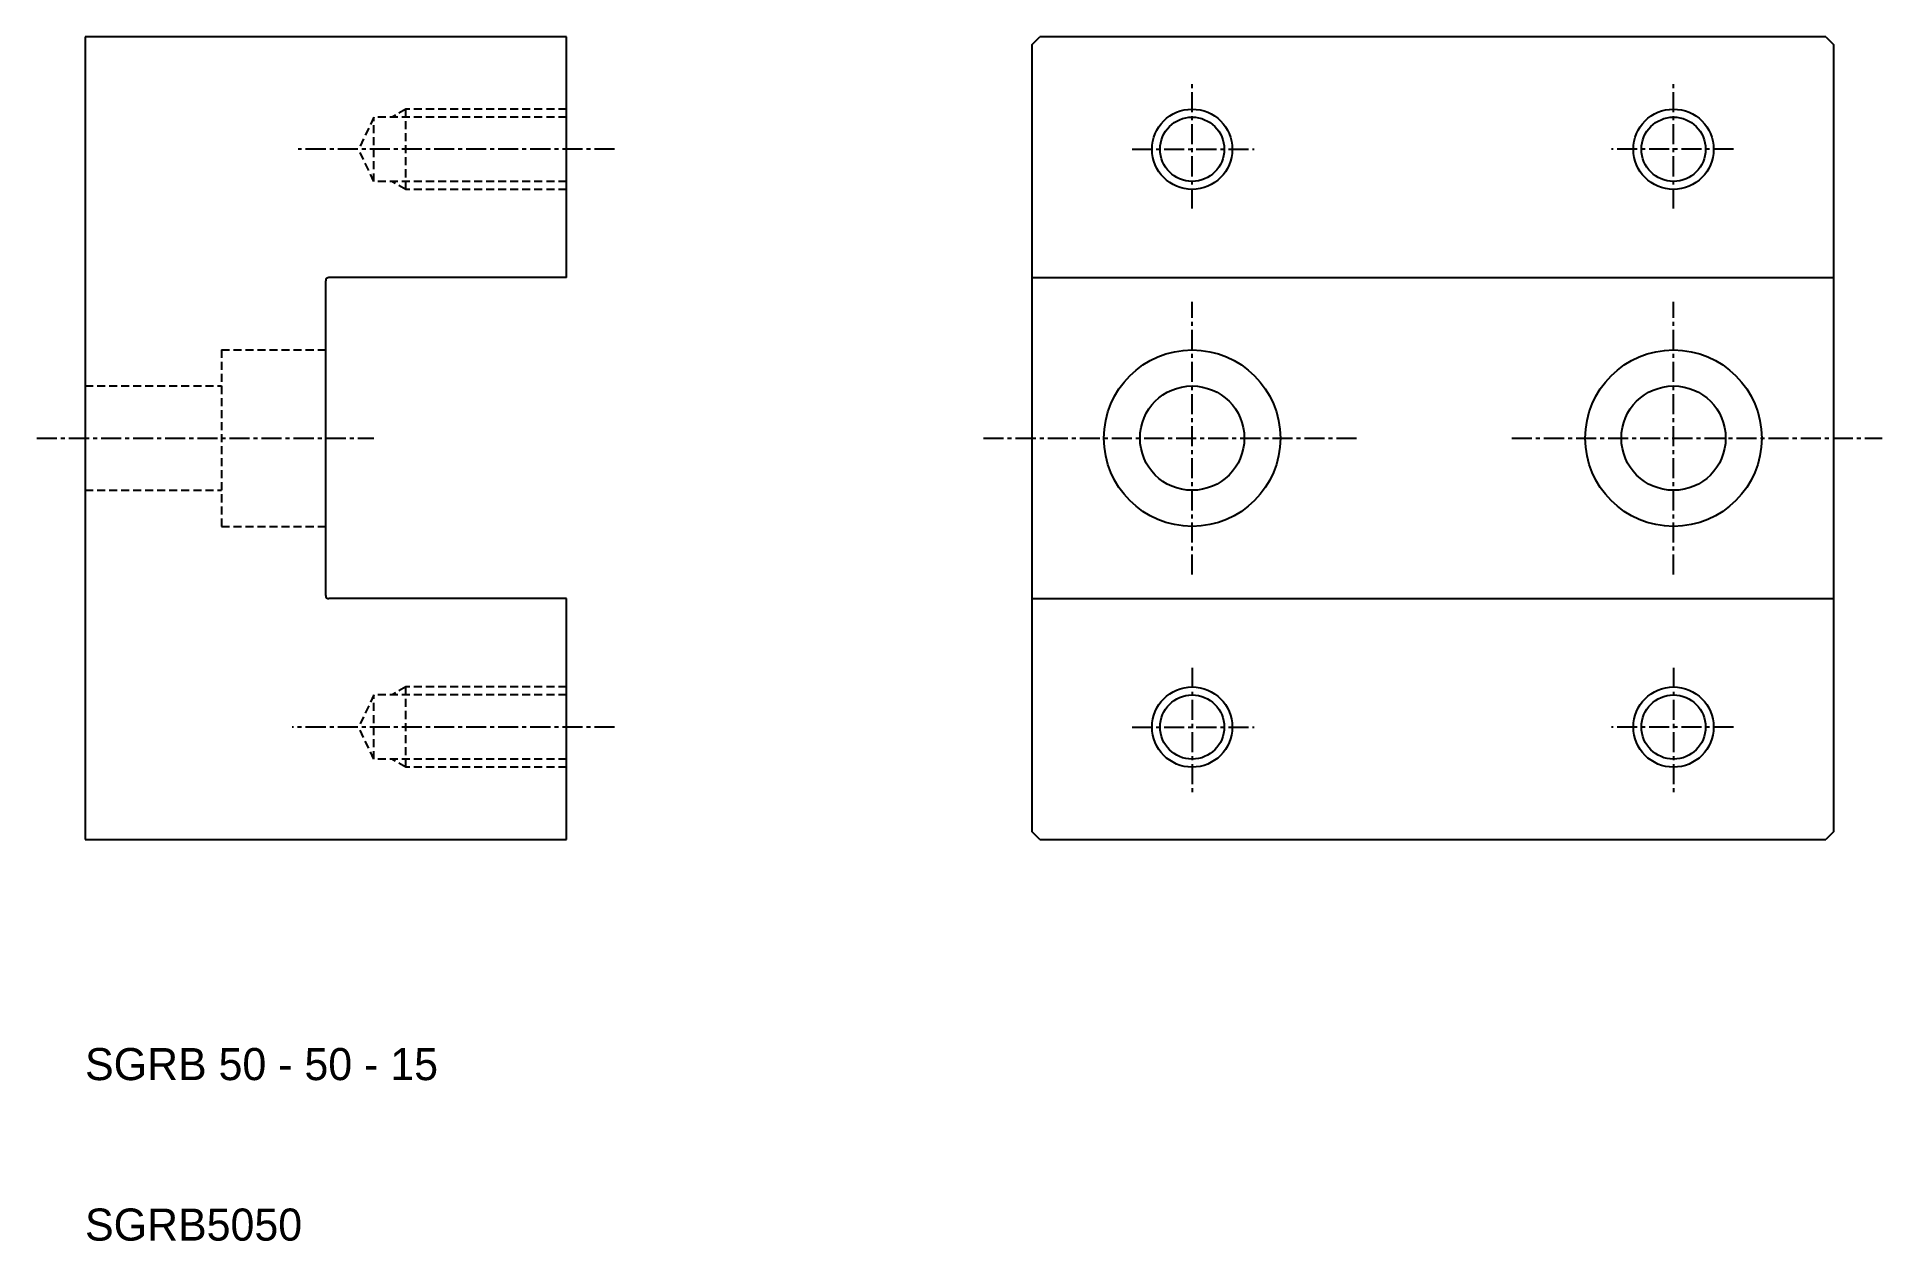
# Model space of a CAD drawing. Extents: x 7 to 122, y 10 to 85.
import ezdxf

# ---------------------------------------------------------------- set-up
doc = ezdxf.new("R2010")
doc.units = 0
doc.linetypes.add('CENTER', pattern=[2, 1.25, -0.25, 0.25, -0.25])
doc.linetypes.add('DASHED', pattern=[0.75, 0.5, -0.25])
doc.layers.get('0').update_dxf_attribs({"linetype": 'CONTINUOUS'})
doc.layers.add('CENTER', color=1, linetype='CENTER')

msp = doc.modelspace()

# ---------------------------------------------------------------- linework, layer by layer
at = {"color": 7, "linetype": 'CONTINUOUS'}
for p, q in [((10, 85), (10, 35)), ((40, 85), (10, 85)), ((40, 70), (40, 85)), ((69, 84.5), (69.5, 85)), ((69, 84.5), (69, 35.5)), ((118.5, 85), (69.5, 85)), ((118.5, 85), (119, 84.5)), ((119, 35.5), (119, 84.5)), ((25, 50.2), (25, 69.8)), ((40, 70), (25.2, 70)), ((69, 70), (119, 70)), ((40, 50), (25.2, 50)), ((40, 35), (40, 50)), ((69, 50), (119, 50)), ((10, 35), (40, 35)), ((69.5, 35), (69, 35.5)), ((69.5, 35), (118.5, 35)), ((119, 35.5), (118.5, 35))]:
    msp.add_line(p, q, dxfattribs=at)
at = {"color": 3, "linetype": 'DASHED'}
for p, q in [((30, 80.5), (29.133975, 80)), ((40, 80.5), (30, 80.5)), ((30, 75.5), (30, 80.5)), ((28, 80), (27.047619, 78)), ((40, 80), (28, 80)), ((28, 76), (28, 80)), ((28, 76), (27.047619, 78)), ((40, 76), (28, 76)), ((30, 75.5), (29.133975, 76)), ((40, 75.5), (30, 75.5)), ((18.5, 65.5), (18.5, 54.5)), ((18.5, 65.5), (25, 65.5)), ((10, 63.25), (18.5, 63.25)), ((10, 56.75), (18.5, 56.75)), ((18.5, 54.5), (25, 54.5)), ((28, 44), (27.047619, 42)), ((40, 44), (28, 44)), ((28, 40), (28, 44)), ((30, 44.5), (29.133975, 44)), ((40, 44.5), (30, 44.5)), ((30, 39.5), (30, 44.5)), ((28, 40), (27.047619, 42)), ((40, 40), (28, 40)), ((30, 39.5), (29.133975, 40)), ((40, 39.5), (30, 39.5))]:
    msp.add_line(p, q, dxfattribs=at)
at = {"color": 3}
for centre in [(79, 78), (109, 78), (79, 42), (109, 42)]:
    msp.add_circle(centre, 2.5, dxfattribs=at)
at = {"color": 7, "linetype": 'CONTINUOUS'}
for centre, radius in [((79, 78), 2), ((109, 78), 2), ((79, 60), 5.5), ((109, 60), 5.5), ((79, 60), 3.25), ((109, 60), 3.25), ((79, 42), 2), ((109, 42), 2)]:
    msp.add_circle(centre, radius, dxfattribs=at)
for centre, start, end in [((25.2, 69.8), 90, 180), ((25.2, 50.2), 180, 270)]:
    msp.add_arc(centre, 0.2, start, end, dxfattribs=at)
at = {"layer": 'CENTER', "color": 1, "linetype": 'CENTER'}
for p, q in [((79, 74.309528), (79, 82.22231)), ((109, 74.309528), (109, 82.22231)), ((43, 78), (23.292071, 78)), ((75.260306, 78), (82.867193, 78)), ((112.739694, 78), (105.132807, 78)), ((79, 51.5), (79, 68.5)), ((109, 51.5), (109, 68.5)), ((7, 60), (28, 60)), ((7, 60), (28, 60)), ((66, 60), (89.331552, 60)), ((98.926328, 60), (122, 60)), ((79, 45.690472), (79, 37.77769)), ((109, 45.690472), (109, 37.77769)), ((43, 42), (22.903114, 42)), ((75.260306, 42), (82.867193, 42)), ((112.739694, 42), (105.132807, 42))]:
    msp.add_line(p, q, dxfattribs=at)

# ---------------------------------------------------------------- texts
at = {"color": 7, "linetype": 'CONTINUOUS'}
for s, p in [('SGRB 50 - 50 - 15', (10, 20)), ('SGRB5050', (10, 10))]:
    msp.add_text(s, height=2, dxfattribs=at).set_placement(p)

doc.saveas('drawing.dxf')
